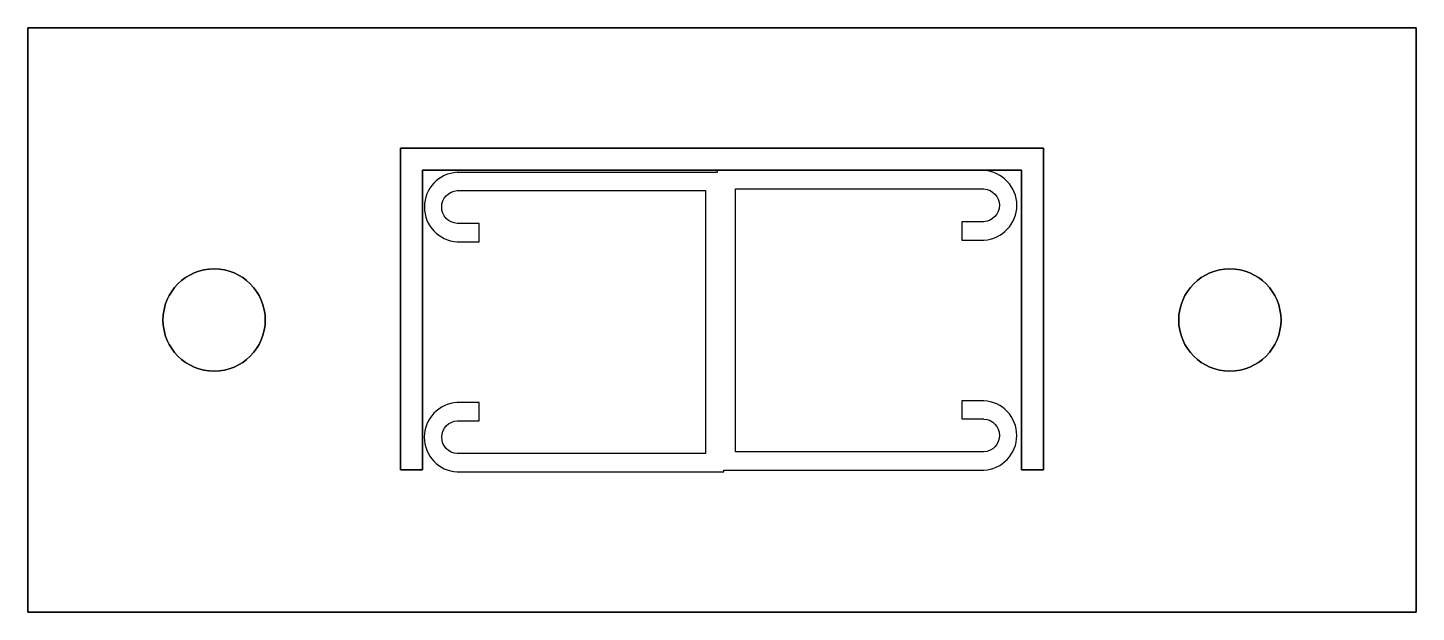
# Model space of a CAD drawing. Header units: millimetres. Extents: x 0 to 190, y 0 to 80.
import ezdxf

# ---------------------------------------------------------------- set-up
doc = ezdxf.new("R2010")
doc.units = ezdxf.units.MM
doc.header["$MEASUREMENT"] = 0

msp = doc.modelspace()

# ---------------------------------------------------------------- linework, layer by layer
for p, q in [((0, 0), (0, 80)), ((0, 80, 3), (0, 0, 3)), ((0, 80), (0, 80, 3)), ((0, 80), (190, 80)), ((190, 80, 3), (0, 80, 3)), ((190, 80), (190, 80, 3)), ((190, 80), (190, 0)), ((190, 0, 3), (190, 80, 3)), ((51, 19.5, 3), (51, 63.5, 3)), ((51, 63.5, 43), (51, 19.5, 43)), ((51, 63.5, 3), (51, 63.5, 43)), ((51, 63.5, 3), (139, 63.5, 3)), ((139, 63.5, 43), (51, 63.5, 43)), ((139, 63.5, 3), (139, 63.5, 43)), ((139, 63.5, 3), (139, 19.5, 3)), ((139, 19.5, 43), (139, 63.5, 43)), ((136, 60.5, 3), (54, 60.5, 3)), ((54, 60.5, 43), (136, 60.5, 43)), ((54, 60.5, 3), (54, 60.5, 43)), ((54, 60.5, 3), (54, 19.5, 3)), ((54, 19.5, 43), (54, 60.5, 43)), ((94.34, 60.21, 403), (58.76, 60.21, 403)), ((58.76, 60.21, 3), (58.76, 60.21, 403)), ((94.34, 60.21, 3), (58.76, 60.21, 3)), ((94.34, 60.45, 403), (94.34, 60.21, 403)), ((94.34, 60.45, 3), (94.34, 60.45, 403)), ((94.34, 60.45, 3), (94.34, 60.21, 3)), ((130.84, 60.45, 3), (94.34, 60.45, 3)), ((130.84, 60.45, 403), (94.34, 60.45, 403)), ((94.34, 60.21, 403), (94.34, 60.21, 3)), ((130.84, 60.45, 3), (130.84, 60.45, 403)), ((136, 60.5, 3), (136, 60.5, 43)), ((136, 19.5, 3), (136, 60.5, 3)), ((136, 60.5, 43), (136, 19.5, 43)), ((58.76, 57.71, 403), (92.76, 57.71, 403)), ((58.76, 57.71, 3), (92.76, 57.71, 3)), ((58.76, 57.71, 3), (58.76, 57.71, 403)), ((92.76, 57.71, 403), (92.76, 21.71, 403)), ((92.76, 57.71, 3), (92.76, 21.71, 3)), ((92.76, 57.71, 3), (92.76, 57.71, 403)), ((96.84, 57.95, 3), (130.84, 57.95, 3)), ((96.84, 57.95, 403), (130.84, 57.95, 403)), ((96.84, 57.95, 3), (96.84, 57.95, 403)), ((96.84, 21.95, 3), (96.84, 57.95, 3)), ((96.84, 21.95, 403), (96.84, 57.95, 403)), ((130.84, 57.95, 3), (130.84, 57.95, 403)), ((61.76, 53.21, 403), (58.76, 53.21, 403)), ((58.76, 53.21, 3), (58.76, 53.21, 403)), ((61.76, 53.21, 3), (58.76, 53.21, 3)), ((61.76, 50.71, 403), (61.76, 53.21, 403)), ((61.76, 53.21, 3), (61.76, 53.21, 403)), ((61.76, 50.71, 3), (61.76, 53.21, 3)), ((130.84, 53.45, 3), (127.84, 53.45, 3)), ((127.84, 53.45, 3), (127.84, 53.45, 403)), ((130.84, 53.45, 403), (127.84, 53.45, 403)), ((127.84, 53.45, 3), (127.84, 50.95, 3)), ((127.84, 53.45, 403), (127.84, 50.95, 403)), ((130.84, 53.45, 3), (130.84, 53.45, 403)), ((58.76, 50.71, 403), (61.76, 50.71, 403)), ((58.76, 50.71, 3), (61.76, 50.71, 3)), ((58.76, 50.71, 3), (58.76, 50.71, 403)), ((61.76, 50.71, 3), (61.76, 50.71, 403)), ((127.84, 50.95, 3), (130.84, 50.95, 3)), ((127.84, 50.95, 403), (130.84, 50.95, 403)), ((127.84, 50.95, 3), (127.84, 50.95, 403)), ((130.84, 50.95, 3), (130.84, 50.95, 403)), ((61.76, 28.71, 403), (58.76, 28.71, 403)), ((58.76, 28.71, 3), (58.76, 28.71, 403)), ((61.76, 28.71, 3), (58.76, 28.71, 3)), ((61.76, 26.21, 403), (61.76, 28.71, 403)), ((61.76, 28.71, 3), (61.76, 28.71, 403)), ((61.76, 26.21, 3), (61.76, 28.71, 3)), ((127.84, 28.95, 3), (127.84, 26.45, 3)), ((127.84, 28.95, 403), (127.84, 26.45, 403)), ((127.84, 28.95, 3), (127.84, 28.95, 403)), ((130.84, 28.95, 3), (127.84, 28.95, 3)), ((130.84, 28.95, 403), (127.84, 28.95, 403)), ((130.84, 28.95, 3), (130.84, 28.95, 403)), ((58.76, 26.21, 403), (61.76, 26.21, 403)), ((58.76, 26.21, 3), (61.76, 26.21, 3)), ((58.76, 26.21, 3), (58.76, 26.21, 403)), ((61.76, 26.21, 3), (61.76, 26.21, 403)), ((127.84, 26.45, 3), (130.84, 26.45, 3)), ((127.84, 26.45, 403), (130.84, 26.45, 403)), ((127.84, 26.45, 3), (127.84, 26.45, 403)), ((130.84, 26.45, 3), (130.84, 26.45, 403)), ((92.76, 21.71, 403), (58.76, 21.71, 403)), ((58.76, 21.71, 3), (58.76, 21.71, 403)), ((92.76, 21.71, 3), (58.76, 21.71, 3)), ((92.76, 21.71, 3), (92.76, 21.71, 403)), ((96.84, 21.95, 3), (96.84, 21.95, 403)), ((130.84, 21.95, 3), (96.84, 21.95, 3)), ((130.84, 21.95, 403), (96.84, 21.95, 403)), ((130.84, 21.95, 3), (130.84, 21.95, 403)), ((54, 19.5, 3), (51, 19.5, 3)), ((51, 19.5, 43), (54, 19.5, 43)), ((51, 19.5, 3), (51, 19.5, 43)), ((54, 19.5, 3), (54, 19.5, 43)), ((58.76, 19.21, 403), (95.26, 19.21, 403)), ((58.76, 19.21, 3), (95.26, 19.21, 3)), ((58.76, 19.21, 3), (58.76, 19.21, 403)), ((95.26, 19.45, 3), (95.26, 19.45, 403)), ((95.26, 19.45, 3), (130.84, 19.45, 3)), ((95.26, 19.45, 403), (130.84, 19.45, 403)), ((95.26, 19.21, 403), (95.26, 19.45, 403)), ((95.26, 19.21, 3), (95.26, 19.45, 3)), ((95.26, 19.21, 3), (95.26, 19.21, 403)), ((130.84, 19.45, 3), (130.84, 19.45, 403)), ((139, 19.5, 3), (136, 19.5, 3)), ((136, 19.5, 43), (139, 19.5, 43)), ((136, 19.5, 3), (136, 19.5, 43)), ((139, 19.5, 3), (139, 19.5, 43)), ((0, 0), (0, 0)), ((190, 0), (0, 0)), ((0, 0, 3), (190, 0, 3)), ((0, 0), (0, 0, 3)), ((190, 0), (190, 0, 3))]:
    msp.add_line(p, q)
msp.add_lwpolyline([(190, 80), (190, 0), (0, 0), (0, 80)], close=True)
at = {"extrusion": (0, -1, 0)}
for centre in [(74.5, 23, -63.5), (115.5, 23, -63.5)]:
    msp.add_circle(centre, 7, dxfattribs=at)
at = {"extrusion": (0, 1, 0)}
for centre in [(-74.5, 23, 60.5), (-115.5, 23, 60.5)]:
    msp.add_circle(centre, 7, dxfattribs=at)
for centre in [(25.5, 40), (164.5, 40)]:
    msp.add_circle(centre, 7)
at = {"extrusion": (0, 0, -1)}
for centre in [(-25.5, 40, -3), (-164.5, 40, -3)]:
    msp.add_circle(centre, 7, dxfattribs=at)
at = {"extrusion": (1, 0, 0)}
for centre in [(39.15, 25.63, 51), (39.15, 25.63, 136)]:
    msp.add_circle(centre, 7, dxfattribs=at)
at = {"extrusion": (-1, 0, 0)}
for centre in [(-39.15, 25.63, -54), (-39.15, 25.63, -139)]:
    msp.add_circle(centre, 7, dxfattribs=at)
for centre, start, end in [((59.03, 55.46, 403), 93.162, 266.838), ((59.03, 55.46, 3), 93.162, 266.838), ((130.59, 55.7, 3), 273.0479, 86.9521), ((130.59, 55.7, 403), 273.0479, 86.9521), ((59.02, 23.96, 403), 93.0479, 266.9521), ((59.02, 23.96, 3), 93.0479, 266.9521), ((130.58, 24.2, 3), 273.162, 86.838), ((130.58, 24.2, 403), 273.162, 86.838)]:
    msp.add_arc(centre, 4.76, start, end)
at = {"extrusion": (0, 0, -1)}
for centre, start, end in [((-58.89, 55.46, -403), 273.1297, 86.8703), ((-58.89, 55.46, -3), 273.1297, 86.8703), ((-130.71, 55.7, -3), 93.4109, 266.5891), ((-130.71, 55.7, -403), 93.4109, 266.5891), ((-58.9, 23.96, -403), 273.4109, 86.5891), ((-58.9, 23.96, -3), 273.4109, 86.5891), ((-130.72, 24.2, -3), 93.1297, 266.8703), ((-130.72, 24.2, -403), 93.1297, 266.8703)]:
    msp.add_arc(centre, 2.25, start, end, dxfattribs=at)

doc.saveas('drawing.dxf')
